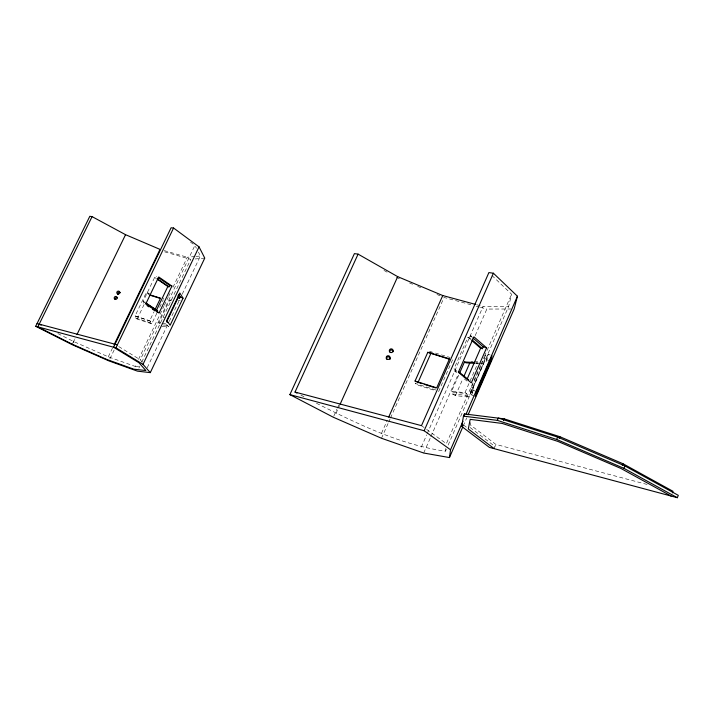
<?xml version="1.0" encoding="UTF-8"?>
<svg xmlns="http://www.w3.org/2000/svg" width="714" height="714" viewBox="0 0 714 714"><rect width="100%" height="100%" fill="white"/><g stroke="black" fill="none" stroke-linecap="round" stroke-linejoin="round"><path stroke-width="0.54" stroke-dasharray="3.57 2.68" d="M316.472 403.267C357.428 423.741 399.742 444.679 445.491 451.212L446.107 445.848M474.524 396.172L471.713 394.967L472.507 393.137L470.633 392.334L471.535 387.291L485.52 355.242L487.43 356.045L486.252 361.614L484.378 360.82L485.52 355.242M471.713 394.967L473.444 388.104L471.535 387.291M472.507 393.137L473.444 388.104M470.58 422.545L470.142 424.723L495.846 444.403L648.33 484.779M486.252 361.614L488.233 354.198L492.044 355.813M448.16 445.09L508.689 306.306L511.59 294.222L492.026 275.568M494.061 448.553L495.846 444.403M470.633 392.334L484.378 360.82M452.364 393.967L465.769 395.297L466.554 393.494L453.149 392.191L452.364 393.967L455.47 395.654L468.902 397.011L483.485 363.596L480.37 361.855M445.491 451.212L446.384 449.177M487.43 356.045L488.233 354.198M463.199 426.017L466.742 417.877M455.47 395.654L462.886 378.715M458.7 375.136L451.596 391.343L464.984 392.638L478.023 362.774L475.943 362.65M480.522 365.407L446.357 443.697L425.044 428.23M480.968 364.39L484.074 357.268M484.52 356.25L511.59 294.222M438.566 391.665L452.854 359.204M456.621 370.932L454.024 368.826L467.902 337.231L471.222 339.096M421.305 447.116L426.677 434.88M427.124 433.862L483.092 306.458L508.689 306.306M456.639 372.663L454.907 371.262L455.746 369.343L454.024 368.826M469.634 337.731L470.464 335.83L472.195 336.33M423.705 453.024L430.417 437.709M430.872 436.682L458.183 374.404M475.203 335.607L486.85 309.064L510.876 308.992M381.499 433.3L387.354 420.135M381.499 438.271L388.246 423.081M388.702 422.063L390.049 419.029M390.504 418.011L444.072 297.461L470.812 304.708M333.759 416.208L336.954 409.122M337.41 408.105L338.784 405.07M335.973 413.442L339.632 405.338M163.319 325.031L166.219 325.102L166.88 323.71M147.218 367.71L168.781 322.416M169.263 321.407L179.33 300.273M182.204 294.23L200.42 255.987L198.421 252.131M156.857 313.178L151.752 323.853L149.958 322.692L150.609 321.327L149.717 320.747L153.938 311.911M159.641 307.35L163.354 299.585M57.861 333.572L73.578 341.506L108.296 356.813L135.16 366.416L136.597 363.408M138.516 359.401L163.872 306.315M164.354 305.315L168.183 297.301M168.656 296.301L170.093 293.293M172.966 287.287L187.318 257.236L194.958 256.513M142.363 362.168L140.292 359.794L194.922 245.384M160.123 323.558L158.811 322.871L169.682 300.103L171.637 300.058M138.864 368.147L139.819 366.157M141.72 362.159L190.772 259.369L163.863 251.614M150.609 321.327L135.08 315.927L145.834 293.561L148.985 294.552M144.862 302.647L143.086 301.469L154.652 277.389L155.777 277.737L156.473 276.291M151.752 323.853L137.133 319.024L135.339 317.864L135.981 316.516M149.467 293.472L147.37 292.811L146.727 294.159L145.834 293.561M143.505 303.28L144.201 301.826L143.086 301.469M137.133 319.024L145.299 302.013M108.296 356.813L112.642 347.772M109.885 358.892L114.213 349.905M72.257 344.21L75.032 338.516M73.114 342.658L75.068 338.65M196.055 256.406L200.42 255.987M195.083 258.977L204.766 258.093M178.197 300.728L180.169 300.683M158.811 322.871L160.739 322.915M162.051 323.603L165.916 323.683M162.087 326.298L168.87 326.485L166.219 325.102M470.972 361.302L473.061 361.427M474.105 361.489L479.326 361.793M476.149 363.149L478.246 363.274M479.29 363.337L483.485 363.596M475.408 363.39L478.541 363.578M135.16 366.416L140.64 367.005M476.72 304.735L483.092 306.458M476.158 306.163L479.362 307.029M480.433 307.323L486.85 309.064M164.211 250.596L187.318 257.236M429.435 351.297L450.106 357.482M454.907 371.262L456.63 371.789M435.79 389.978L415.182 383.445L416.958 384.801L435.486 390.683M135.08 315.927L149.717 320.747M135.339 317.864L149.958 322.692M396.368 277.46L399.421 278.737M409.568 282.994L412.612 284.27M417.69 286.394L420.733 287.671M436.968 294.48L440.02 295.757M487.046 359.794L489.849 360.989M472.632 389.969L476.452 391.602M163.14 317.15L164.568 317.766M300.871 395.128L304.771 397.162M169.682 300.103L170.985 300.79M464.984 392.638L466.554 393.494M465.769 395.297L468.902 397.011M451.596 391.343L453.149 392.191M383.971 270.41L387.791 272.578M118.747 346.567L140.292 359.794M147.37 292.811L149.146 294.007M162.051 297.417L163.818 298.613M154.652 277.389L156.411 278.603M421.492 425.651L424.152 427.588M190.504 242.117L193.155 244.072M463.52 424.991L466.974 427.615M470.08 427.499L494.954 446.473M464.421 378.982L467.018 381.089M467.902 337.231L471.088 339.971M470.464 335.83L472.052 337.204M195.422 246.348L196.421 248.276"/><path stroke-width="1.07" d="M475.658 304.45L442.751 295.542L397.689 276.657L358.08 254.13L354.412 253.622L289.884 394.628L333.295 417.226L381.499 438.271L423.705 453.024L449.463 457.567L450.525 449.793L462.931 421.314M463.466 416.146L497.328 420.359L498.318 418.056L557.616 437.084L624.955 465.956L678.3 495.337L677.336 497.703L489.385 447.383L461.735 426.454L463.466 416.146L464.43 413.933L504.191 418.859L559.901 436.709L622.992 463.743L673.025 491.321L672.383 492.892M464.082 416.012L464.43 413.933M358.08 254.13L295.016 392.075L421.492 425.651L488.894 272.578L493.401 273.221L517.427 296.221L514.151 308.983L468.072 414.825M622.331 465.332L622.992 463.743M677.336 497.703L623.965 468.348L624.955 465.956M497.328 420.359L556.617 439.449L557.616 437.084M559.24 438.28L559.901 436.709M503.531 420.385L504.191 418.859M466.028 414.2L517.427 296.221M461.735 426.454L462.351 425.044M449.463 457.567L462.752 427.034M463.761 376.715L469.866 362.766M467.447 378.366L480.638 348.191L471.883 340.658M480.638 348.191L482.352 348.691L483.173 346.817L472.846 337.892M486.6 347.807L471.302 382.838L458.352 372.306L473.917 336.821L486.6 347.807L483.173 346.817M450.525 449.793L424.134 430.729L493.401 273.221M459.593 373.11L464.475 361.962L474.899 362.587M415.066 381.026L427.802 352.314L449.508 358.821L436.709 387.863L415.066 381.026L415.95 381.713M417.851 382.793L431.176 352.707M388.702 417.092L442.751 295.542M340.087 404.32L397.689 276.657M166.585 322.005L178.143 297.747L179.553 298.354L180.214 296.953L178.598 294.364M183.034 298.166L170.146 325.245L166.746 320.434L179.821 292.999L183.034 298.166L180.214 296.953M35.7 326.289L72.141 344.657L108.921 360.891L137.436 371.146L150.288 372.637L204.766 258.093L199.036 246.865L173.573 228.007L171.083 227.766L113.571 347.227L35.7 326.289L89.812 216.297L92.079 216.619L125.548 234.683L160.016 249.391L114.088 344.764M154.884 309.947L160.516 298.175L150.029 294.882M159.115 312.848L145.754 304.003L158.731 276.97L171.913 286.082L159.115 312.848L156.875 312.125L157.562 310.688L156.446 310.322L167.852 286.484L157.294 279.21M167.852 286.484L168.977 286.832L169.655 285.395L158.231 277.505M150.288 372.637L143.005 364.354L199.036 246.865M92.079 216.619L37.869 326.869L72.257 344.21L106.984 359.535L133.839 369.183L145.87 370.539L138.9 362.694L113.571 347.227L115.945 347.798L173.573 228.007M76.978 334.518L125.548 234.683M474.373 363.328L466.019 362.819L464.475 361.962M117.364 344.835L37.039 323.567M289.884 394.628L424.134 430.729M449.338 359.222L427.802 352.314M169.655 285.395L171.913 286.082M149.869 295.15L160.355 298.443M416.985 382.035L422.135 383.668M424.196 384.319L435.531 387.898M556.617 439.449L623.965 468.348M39.208 324.147L41.171 325.138M295.016 392.075L296.97 393.093M671.106 496.025L621.019 468.5L557.911 441.422L502.219 423.447L470.178 419.368L468.295 428.98L494.061 448.553M115.945 347.798L143.005 364.354M145.986 303.004L157.562 310.688M145.754 303.236L156.446 310.322M147.075 305.637L148.851 306.824M152.421 309.18L155.09 310.947M157.535 278.951L168.977 286.832M458.334 371.458L468.705 379.902M472.016 339.784L482.352 348.691M166.853 320.997L167.995 322.612M177.92 295.774L179.553 298.354M117.89 294.48A1.499 1.437 -33.5 0 1 118.283 292.445A1.499 1.437 -33.5 0 1 120.336 292.749M115.132 299.496A1.499 1.437 -34 0 1 117.498 297.818M389.433 351.583A1.901 1.865 -3.2 0 1 393.209 351.654M386.354 358.91A1.91 1.865 -3.5 0 1 388.541 356.857A1.91 1.865 -3.5 0 1 389.996 359.445M476.452 391.602L475.462 396.573L490.786 361.382L492.044 355.813L476.452 391.602M118.006 294.007A1.508 1.437 -33.5 0 0 119.693 292.026A1.508 1.437 -33.5 0 0 117.167 291.651A1.508 1.437 -33.5 0 0 118.006 294.007M115.418 299.362A1.508 1.437 -34 0 0 117.105 297.381A1.508 1.437 -34 0 0 114.57 297.006A1.508 1.437 -34 0 0 115.418 299.362M390.022 352.18A1.91 1.874 -3.2 0 0 393.102 350.993A1.91 1.874 -3.2 0 0 390.522 348.976A1.91 1.874 -3.2 0 0 390.022 352.18M386.943 359.044A1.91 1.874 -3.5 0 0 390.031 357.857A1.91 1.874 -3.5 0 0 387.443 355.84A1.91 1.874 -3.5 0 0 386.943 359.044"/></g></svg>
